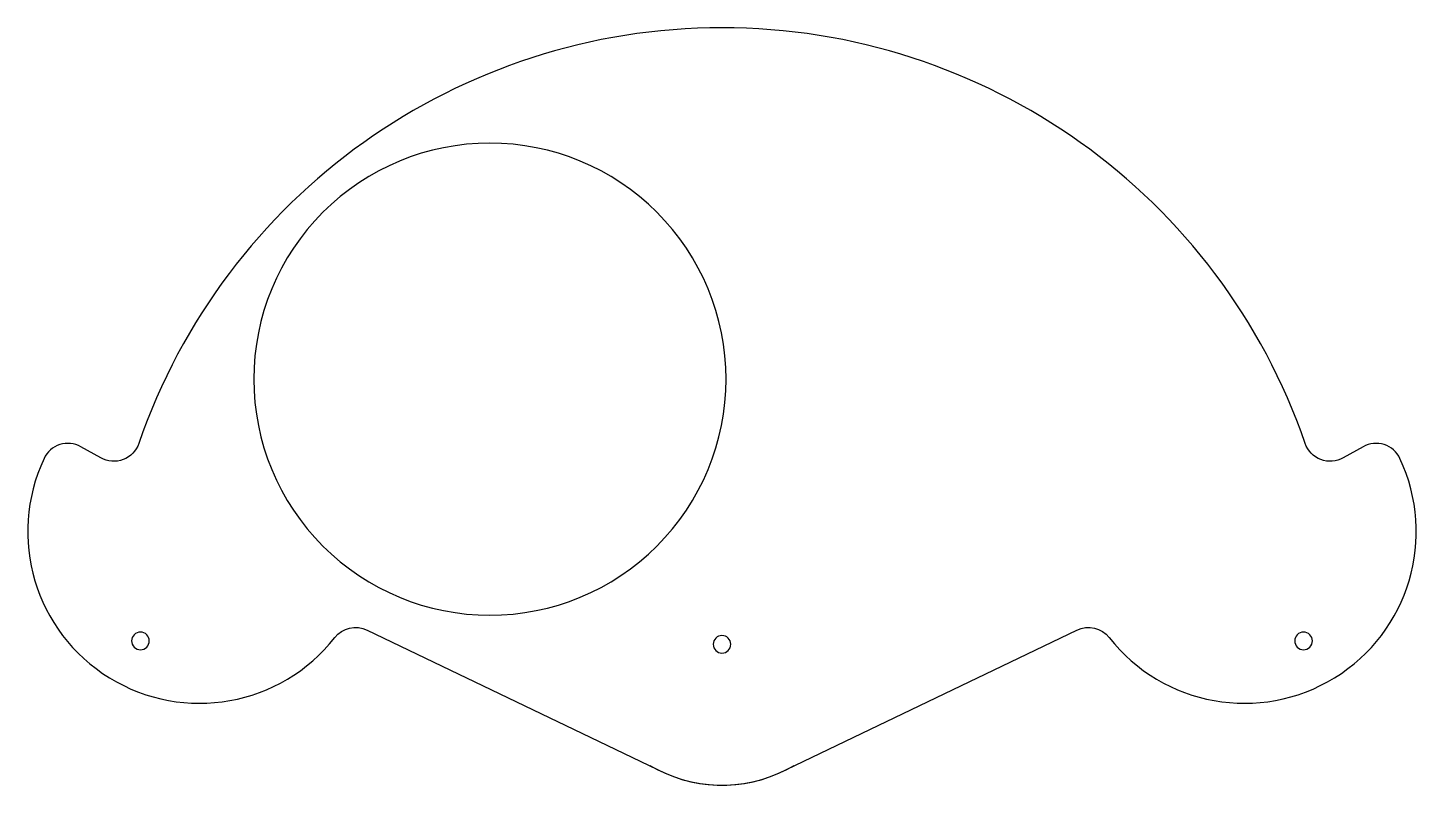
# Model space of a CAD drawing. Extents: x -20.8 to -1.2, y 2.6 to 13.4.
import ezdxf

# ---------------------------------------------------------------- set-up
doc = ezdxf.new("R2010")
doc.units = 0
doc.layers.add('BLADE', color=4, linetype='CONTINUOUS')
doc.layers.add('GATE', color=6, linetype='CONTINUOUS')

msp = doc.modelspace()

# ---------------------------------------------------------------- linework, layer by layer
at = {"layer": 'BLADE'}
for points in [[(-14.292, 11.738, 0.414214), (-17.642, 8.388, 0.414214), (-14.292, 5.038, 0.414214), (-10.942, 8.388, 0.414214)], [(-19.249, 4.798, 0.414214), (-19.374, 4.673, 0.414214), (-19.249, 4.548, 0.414214), (-19.124, 4.673, 0.414214)], [(-11, 4.75, 0.414214), (-11.125, 4.625, 0.414214), (-11, 4.5, 0.414214), (-10.875, 4.625, 0.414214)], [(-2.751, 4.798, 0.414214), (-2.876, 4.673, 0.414214), (-2.751, 4.548, 0.414214), (-2.626, 4.673, 0.414214)]]:
    msp.add_lwpolyline(points, format="xyb", close=True, dxfattribs=at)
at = {"layer": 'GATE'}
msp.add_lwpolyline([(-12.023, 2.907, 0.259808), (-10.077, 2.851), (-5.965, 4.828, -0.352055), (-5.508, 4.721, 0.89275), (-1.383, 7.261, 0.435512), (-1.906, 7.429), (-2.189, 7.27, -0.467679), (-2.727, 7.475, 0.320066), (-11, 13.375, 0.320066), (-19.273, 7.475, -0.467679), (-19.811, 7.27), (-20.094, 7.429, 0.435512), (-20.617, 7.261, 0.89275), (-16.492, 4.721, -0.352055), (-16.035, 4.828), (-11.923, 2.851, 0.259808), (-9.977, 2.907)], format="xyb", dxfattribs=at)

doc.saveas('drawing.dxf')
